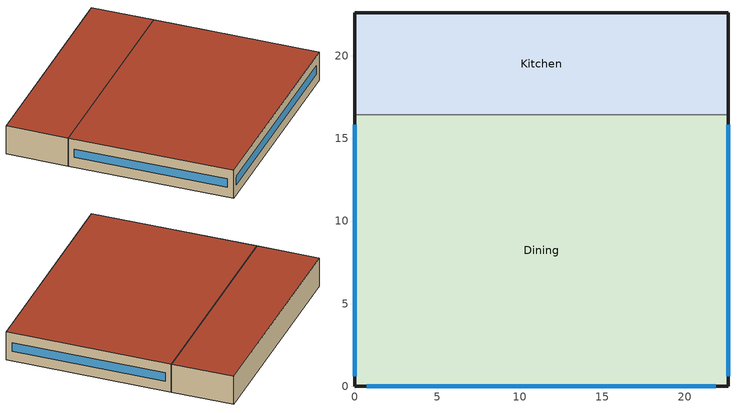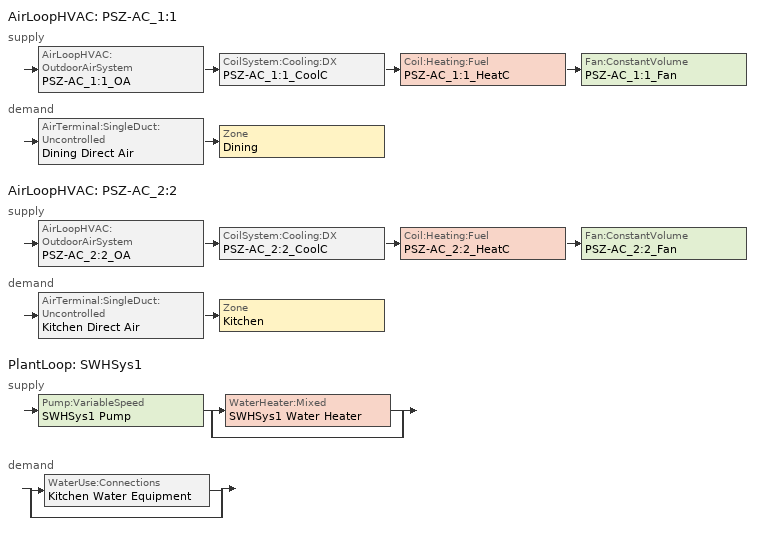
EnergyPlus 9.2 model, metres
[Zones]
Dining
 floor ground (ext-slab): 22.61,16.44 22.61,0 0,0 0,16.44 z0
 wall outside (Steel Frame Non-res Ext Wall): 0,16.44 0,0 22.61,0 22.61,16.44 z0:3.05
 wall to Kitchen (int-walls): 22.61,16.44 0,16.44 z0:3.05
 window (Window Non-res Fixed): 22.61,0.6 22.61,15.84 / 0.75,0 21.86,0 / 0,15.84 0,0.6 z1.07:1.98
 roof outside (IEAD Non-res Roof): 0,16.44 0,0 22.61,0 22.61,16.44 z3.05
Kitchen
 floor ground (ext-slab): 22.61,22.61 22.61,16.44 0,16.44 0,22.61 z0
 wall outside (Steel Frame Non-res Ext Wall): 22.61,16.44 22.61,22.61 0,22.61 0,16.44 z0:3.05
 roof outside (IEAD Non-res Roof): 0,22.61 0,16.44 22.61,16.44 22.61,22.61 z3.05
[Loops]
AirLoopHVAC 'PSZ-AC_1:1'
 supply: AirLoopHVAC:OutdoorAirSystem 'PSZ-AC_1:1_OA' > CoilSystem:Cooling:DX 'PSZ-AC_1:1_CoolC' > Coil:Heating:Fuel 'PSZ-AC_1:1_HeatC' > Fan:ConstantVolume 'PSZ-AC_1:1_Fan'
 demand: AirTerminal:SingleDuct:Uncontrolled 'Dining Direct Air' > Zone 'Dining'
AirLoopHVAC 'PSZ-AC_2:2'
 supply: AirLoopHVAC:OutdoorAirSystem 'PSZ-AC_2:2_OA' > CoilSystem:Cooling:DX 'PSZ-AC_2:2_CoolC' > Coil:Heating:Fuel 'PSZ-AC_2:2_HeatC' > Fan:ConstantVolume 'PSZ-AC_2:2_Fan'
 demand: AirTerminal:SingleDuct:Uncontrolled 'Kitchen Direct Air' > Zone 'Kitchen'
PlantLoop 'SWHSys1'
 supply: Pump:VariableSpeed 'SWHSys1 Pump' > split
  | WaterHeater:Mixed 'SWHSys1 Water Heater'
  | bypass
 demand: split
  | WaterUse:Connections 'Kitchen Water Equipment'
  | bypass
[Building]
Ref Bldg Full Service Restaurant Pre1980_v1.3_5.0: North Axis=0; Terrain=City; Loads Convergence Tolerance Value=0.04; Temperature Convergence Tolerance Value=0.2; Solar Distribution=FullInteriorAndExterior; Maximum Number of Warmup Days=25; Minimum Number of Warmup Days=6
[Site:Location]
USA IL-CHICAGO-OHARE: Latitude=41.77; Longitude=-87.75; Time Zone=-6; Elevation=190
[SizingPeriod:DesignDay] Day of Month=21; Humidity Condition Type=Wetbulb; Barometric Pressure=99063; Rain Indicator=No; Snow Indicator=No; Daylight Saving Time Indicator=No; Solar Model Indicator=ASHRAEClearSky
Name | Month | Day Type | Maximum DryBulb Temperature | Daily DryBulb Temperature Range | Wetbulb or DewPoint at Maximum DryBulb | Wind Speed | Wind Direction | Sky Clearness
CHICAGO Ann Htg 99.6% Condns DB | 1 | WinterDesignDay | -20.6 | 0 | -20.6 | 4.9 | 270 | 0
CHICAGO Ann Clg .4% Condns WB=>MDB | 7 | SummerDesignDay | 31.2 | 10.7 | 25.5 | 5.3 | 230 | 1
[Site:GroundTemperature:BuildingSurface]
19.527, 19.502, 19.536, 19.598, 20.002, 21.64, 22.225, 22.375, 21.449, 20.121, 19.802, 19.633
[Site:WaterMainsTemperature]
Calculation Method=CORRELATION; Annual Average Outdoor Air Temperature=9.69; Maximum Difference In Monthly Average Outdoor Air Temperatures=28.1
[Material] Thermal Absorptance=0.9
Name | Roughness | Thickness | Conductivity | Density | Specific Heat | Solar Absorptance | Visible Absorptance
Steel Frame NonRes Wall Insulation | MediumRough | 0.03964 | 0.049 | 265 | 836.8 | 0.7 | 0.7
IEAD NonRes Roof Insulation | MediumRough | 0.110216 | 0.049 | 265 | 836.8 | 0.7 | 0.7
Std Wood 6inch | MediumSmooth | 0.15 | 0.12 | 540 | 1210 | 0.7 | 0.7
Wood Siding | MediumSmooth | 0.01 | 0.11 | 544.62 | 1210 | 0.78 | 0.78
1/2IN Gypsum | Smooth | 0.0127 | 0.16 | 784.9 | 830 | 0.92 | 0.92
HW CONCRETE | Rough | 0.1016 | 1.311 | 2240 | 836.8 | 0.7 | 0.7
Roof Membrane | VeryRough | 0.0095 | 0.16 | 1121.29 | 1460 | 0.7 | 0.7
Metal Decking | MediumSmooth | 0.0015 | 45.006 | 7680 | 418.4 | 0.7 | 0.3
[WindowMaterial:SimpleGlazingSystem]
NonRes Fixed Assembly Window: UFactor=3.52036; Solar Heat Gain Coefficient=0.41
[Construction]
Steel Frame Non-res Ext Wall: Wood Siding, Steel Frame NonRes Wall Insulation, 1/2IN Gypsum
IEAD Non-res Roof: Roof Membrane, IEAD NonRes Roof Insulation, Metal Decking
ext-slab: HW CONCRETE
int-walls: 1/2IN Gypsum, 1/2IN Gypsum
Window Non-res Fixed: NonRes Fixed Assembly Window
InteriorFurnishings: Std Wood 6inch
[Zone] Type=1; Multiplier=1; Floor Area=autocalculate; Part of Total Floor Area=Yes
Dining; Kitchen
[InternalMass] Construction=InteriorFurnishings
Name | Zone or ZoneList | Surface Area
Dining Internal Mass | Dining | 743.4961
Kitchen Internal Mass | Kitchen | 278.8105
[People] Number of People Schedule=BLDG_OCC_SCH; Fraction Radiant=0.3; Sensible Heat Fraction=AUTOCALCULATE; Activity Level Schedule=ACTIVITY_SCH; Enable ASHRAE 55 Comfort Warnings=No; Mean Radiant Temperature Calculation Type=ZoneAveraged; Work Efficiency Schedule=WORK_EFF_SCH; Clothing Insulation Calculation Method=ClothingInsulationSchedule; Clothing Insulation Schedule=CLOTHING_SCH; Air Velocity Schedule=AIR_VELO_SCH; Thermal Comfort Model 1 Type=FANGER
Name | Zone or ZoneList | Number of People Calculation Method | Zone Floor Area per Person | Number of People
Dining People | Dining | Area/Person | 1.39
Kitchen People | Kitchen | People |  | 7.5
[Lights] Schedule=BLDG_LIGHT_SCH; Design Level Calculation Method=Watts/Area; Return Air Fraction=0; Fraction Radiant=0.7; Fraction Visible=0.2; Fraction Replaceable=1; EndUse Subcategory=General; Return Air Fraction Calculated from Plenum Temperature=No
Name | Zone or ZoneList | Watts per Zone Floor Area
Dining_Lights | Dining | 27.38
Kitchen_Lights | Kitchen | 16.37
[ElectricEquipment] Design Level Calculation Method=EquipmentLevel
Name | Zone or ZoneList | Schedule | Design Level | Fraction Latent | Fraction Radiant | Fraction Lost | EndUse Subcategory
Dining_MiscElec_Equip | Dining | BLDG_EQUIP_SCH | 22402 | 0.25 | 0.3 | 0 | MiscElec
Kitchen_MiscElec_Equip | Kitchen | BLDG_EQUIP_SCH | 52500 | 0.25 | 0.3 | 0.2 | MiscElec
Kitchen_ExhFan_Equip | Kitchen | Kitchen_Exhaust_SCH | 699 | 0 | 0 | 1 | KitchenExhFan
[GasEquipment]
Kitchen_MiscGas_Equip: Zone or ZoneList=Kitchen; Schedule=GAS_EQUIP_SCH; Design Level Calculation Method=EquipmentLevel; Design Level=166994; Fraction Latent=0.1; Fraction Radiant=0.2; Fraction Lost=0.7; EndUse Subcategory=MiscGas
[ZoneInfiltration:DesignFlowRate] Schedule=INFIL_HALF_ON_SCH; Design Flow Rate Calculation Method=Flow/ExteriorArea; Flow per Exterior Surface Area=0.001133; Constant Term Coefficient=1; Temperature Term Coefficient=0; Velocity Term Coefficient=0; Velocity Squared Term Coefficient=0
Name | Zone or ZoneList
Dining_Infiltration | Dining
Kitchen_Infiltration | Kitchen
[ZoneMixing]
Kitchen Exhaust Fanmixing_0: Zone=Kitchen; Schedule=HVACOperationSchd; Design Flow Rate Calculation Method=Flow/Zone; Design Flow Rate=1.828; Source Zone=Dining; Delta Temperature=0
[Exterior:Lights]
Exterior Facade Lighting: Schedule=ALWAYS_ON; Design Level=5081; Control Option=AstronomicalClock; EndUse Subcategory=Exterior Facade Lighting
[DesignSpecification:OutdoorAir] Outdoor Air Method=Flow/Person
Name | Outdoor Air Flow per Person
SZ DSOA Dining | 0.01
SZ DSOA Kitchen | 0.008
[Sizing:Zone] Zone Cooling Design Supply Air Temperature Input Method=SupplyAirTemperature; Zone Cooling Design Supply Air Temperature=14; Zone Heating Design Supply Air Temperature Input Method=SupplyAirTemperature; Zone Heating Design Supply Air Temperature=40; Zone Cooling Design Supply Air Humidity Ratio=0.0085; Zone Heating Design Supply Air Humidity Ratio=0.008; Cooling Design Air Flow Method=DesignDay; Heating Design Air Flow Method=DesignDay
Name | Design Specification Outdoor Air Object
Dining | SZ DSOA Dining
Kitchen | SZ DSOA Kitchen
[Sizing:System] Type of Load to Size On=Sensible; Design Outdoor Air Flow Rate=AUTOSIZE; Central Heating Maximum System Air Flow Ratio=1; Preheat Design Temperature=7; Preheat Design Humidity Ratio=0.008; Precool Design Temperature=12.8; Precool Design Humidity Ratio=0.008; Central Cooling Design Supply Air Temperature=12.8; Central Heating Design Supply Air Temperature=40; Type of Zone Sum to Use=NonCoincident; Central Cooling Design Supply Air Humidity Ratio=0.0085; Central Heating Design Supply Air Humidity Ratio=0.008; Cooling Supply Air Flow Rate Method=DesignDay; Cooling Supply Air Flow Rate=0; Heating Supply Air Flow Rate Method=DesignDay; Heating Supply Air Flow Rate=0; System Outdoor Air Method=ZoneSum; Zone Maximum Outdoor Air Fraction=1; Cooling Design Capacity Method=CoolingDesignCapacity; Cooling Design Capacity=autosize; Heating Design Capacity Method=HeatingDesignCapacity; Heating Design Capacity=autosize; Central Cooling Capacity Control Method=OnOff
Name | 100 Outdoor Air in Cooling | 100 Outdoor Air in Heating
PSZ-AC_1:1 | No | No
PSZ-AC_2:2 | YES | YES
[Sizing:Plant]
SWHSys1: Loop Type=Heating; Design Loop Exit Temperature=60; Loop Design Temperature Difference=5
[ZoneControl:Thermostat] Control Type Schedule=Dual Zone Control Type Sched
Name | Zone or ZoneList | Control 1
Dining Thermostat | Dining | Dining DualSPSched
Kitchen Thermostat | Kitchen | Kitchen DualSPSched
[ThermostatSetpoint:DualSetpoint]
Name | Heating Setpoint Temperature Schedule | Cooling Setpoint Temperature Schedule
Dining DualSPSched | HTGSETP_SCH | CLGSETP_SCH
Kitchen DualSPSched | HTGSETP_KITCHEN_SCH | CLGSETP_KITCHEN_SCH
[AirTerminal:SingleDuct:Uncontrolled] Availability Schedule=ALWAYS_ON; Maximum Air Flow Rate=AUTOSIZE
Dining Direct Air; Kitchen Direct Air
[Zone equipment]
Dining: Dining Exhaust Fan, Dining Direct Air
Kitchen: Kitchen Exhaust Fan, Kitchen Direct Air
[Fan:ConstantVolume] Availability Schedule=HVACOperationSchd; Maximum Flow Rate=AUTOSIZE; Motor In Airstream Fraction=1; EndUse Subcategory=Fan Energy
Name | Fan Total Efficiency | Pressure Rise | Motor Efficiency
PSZ-AC_1:1_Fan | 0.58175 | 1109.648 | 0.895
PSZ-AC_2:2_Fan | 0.546 | 622 | 0.84
[Fan:ZoneExhaust] Availability Schedule=HVACOperationSchd; Fan Total Efficiency=1; Pressure Rise=1.0e-006; EndUse Subcategory=Zone Exhaust Fans
Name | Maximum Flow Rate
Dining Exhaust Fan | 1.828
Kitchen Exhaust Fan | 0.06
[Coil:Cooling:DX:SingleSpeed]
PSZ-AC_2:2_CoolC DXCoil: Availability Schedule=ALWAYS_ON; Gross Rated Total Cooling Capacity=AUTOSIZE; Gross Rated Sensible Heat Ratio=AUTOSIZE; Gross Rated Cooling COP=3.50016; Rated Air Flow Rate=AUTOSIZE; Total Cooling Capacity Function of Temperature Curve=Cool-Cap-fT; Total Cooling Capacity Function of Flow Fraction Curve=ConstantCubic; Energy Input Ratio Function of Temperature Curve=Cool-EIR-fT; Energy Input Ratio Function of Flow Fraction Curve=ConstantCubic; Part Load Fraction Correlation Curve=Cool-PLF-fPLR
[Coil:Cooling:DX:TwoSpeed]
PSZ-AC_1:1_CoolC DXCoil: Availability Schedule=ALWAYS_ON; High Speed Gross Rated Total Cooling Capacity=AUTOSIZE; High Speed Rated Sensible Heat Ratio=AUTOSIZE; High Speed Gross Rated Cooling COP=3.23372; High Speed Rated Air Flow Rate=AUTOSIZE; Total Cooling Capacity Function of Temperature Curve=Measured_CoolCStandard10Ton_CapFT; Total Cooling Capacity Function of Flow Fraction Curve=Measured_CoolCStandard10Ton_CapFF; Energy Input Ratio Function of Temperature Curve=Measured_CoolCStandard10Ton_EIRFT; Energy Input Ratio Function of Flow Fraction Curve=Measured_CoolCStandard10Ton_EIRFFF; Part Load Fraction Correlation Curve=No_PLR_Degredation; Low Speed Gross Rated Total Cooling Capacity=AUTOSIZE; Low Speed Gross Rated Sensible Heat Ratio=AUTOSIZE; Low Speed Gross Rated Cooling COP=3.28187; Low Speed Rated Air Flow Rate=AUTOSIZE; Low Speed Total Cooling Capacity Function of Temperature Curve=Measured_LowSpeedCoolCapLSFT; Low Speed Energy Input Ratio Function of Temperature Curve=Measured_LowSpeedCoolEIRLSFT
[Coil:Heating:Fuel] Availability Schedule=ALWAYS_ON; Fuel Type=NaturalGas; Burner Efficiency=0.78; Nominal Capacity=AUTOSIZE
PSZ-AC_1:1_HeatC; PSZ-AC_2:2_HeatC
[CoilSystem:Cooling:DX] Availability Schedule=ALWAYS_ON
Name | Cooling Coil
PSZ-AC_1:1_CoolC | PSZ-AC_1:1_CoolC DXCoil
PSZ-AC_2:2_CoolC | PSZ-AC_2:2_CoolC DXCoil
[Controller:OutdoorAir] Minimum Outdoor Air Flow Rate=AUTOSIZE; Maximum Outdoor Air Flow Rate=AUTOSIZE; Economizer Control Action Type=ModulateFlow; Economizer Maximum Limit DryBulb Temperature=28; Economizer Maximum Limit Enthalpy=64000; Economizer Minimum Limit DryBulb Temperature=-100; Lockout Type=NoLockout; Minimum Limit Type=FixedMinimum; Minimum Outdoor Air Schedule=MinOA_Sched
Name | Economizer Control Type
PSZ-AC_1:1_OA_Controller | DifferentialDryBulb
PSZ-AC_2:2_OA_Controller | NoEconomizer
[AirLoopHVAC] Design Supply Air Flow Rate=AUTOSIZE
PSZ-AC_1:1; PSZ-AC_2:2
[Pump:VariableSpeed]
SWHSys1 Pump: Design Maximum Flow Rate=AUTOSIZE; Design Pump Head=0.1; Design Power Consumption=AUTOSIZE; Motor Efficiency=1; Fraction of Motor Inefficiencies to Fluid Stream=0; Coefficient 1 of the Part Load Performance Curve=0; Coefficient 2 of the Part Load Performance Curve=1; Coefficient 3 of the Part Load Performance Curve=0; Coefficient 4 of the Part Load Performance Curve=0; Design Minimum Flow Rate=0; Pump Control Type=Intermittent
[WaterHeater:Mixed]
SWHSys1 Water Heater: Tank Volume=0.2; Setpoint Temperature Schedule=SWHSys1 Water Heater Setpoint Temperature Schedule Name; Deadband Temperature Difference=2; Maximum Temperature Limit=82.2222; Heater Control Type=Cycle; Heater Maximum Capacity=845000; Heater Fuel Type=NATURALGAS; Heater Thermal Efficiency=0.8; Off Cycle Parasitic Fuel Consumption Rate=20; Off Cycle Parasitic Fuel Type=NATURALGAS; Off Cycle Parasitic Heat Fraction to Tank=0.8; On Cycle Parasitic Fuel Type=NATURALGAS; Ambient Temperature Indicator=SCHEDULE; Ambient Temperature Schedule=SWHSys1 Water Heater Ambient Temperature Schedule Name; Off Cycle Loss Coefficient to Ambient Temperature=6; On Cycle Loss Coefficient to Ambient Temperature=6; Use Side Effectiveness=1; Source Side Effectiveness=1; Use Side Design Flow Rate=AUTOSIZE; Source Side Design Flow Rate=AUTOSIZE; Indirect Water Heating Recovery Time=1.5
[PlantLoop]
SWHSys1: Fluid Type=Water; Plant Equipment Operation Scheme=SWHSys1 Loop Operation Scheme List; Maximum Loop Temperature=60; Minimum Loop Temperature=10; Maximum Loop Flow Rate=AUTOSIZE; Minimum Loop Flow Rate=0; Plant Loop Volume=AUTOSIZE; Load Distribution Scheme=Optimal
[PlantEquipmentList]
SWHSys1 Equipment List: SWHSys1 Water Heater
[PlantEquipmentOperation:HeatingLoad]
SWHSys1 Operation Scheme: Load Range 1 Lower Limit=0; Load Range 1 Upper Limit=1000000000000000; Range 1 Equipment List=SWHSys1 Equipment List
[PlantEquipmentOperationSchemes]
SWHSys1 Loop Operation Scheme List: Control Scheme 1=SWHSys1 Operation Scheme; Control Scheme 1 Schedule=PlantOnSched
[AvailabilityManager:NightCycle] Applicability Schedule=ALWAYS_ON; Fan Schedule=HVACOperationSchd; Control Type=CycleOnAny; Thermostat Tolerance=1; Cycling Run Time Control Type=FixedRunTime; Cycling Run Time=1800
PSZ-AC_1:1 Availability Manager; PSZ-AC_2:2 Availability Manager
[SetpointManager:Scheduled]
SWHSys1 Loop Setpoint Manager: Control Variable=Temperature; Schedule=SWHSys1-Loop-Temp-Schedule; Setpoint Node or NodeList=SWHSys1 Supply Outlet Node
[SetpointManager:SingleZone:Reheat] Control Variable=Temperature; Minimum Supply Air Temperature=10; Maximum Supply Air Temperature=50
Name | Control Zone | Setpoint Node or NodeList
SupAirTemp MngrDining | Dining | PSZ-AC_1:1 Supply Equipment Outlet Node
SupAirTemp MngrKitchen | Kitchen | PSZ-AC_2:2 Supply Equipment Outlet Node
[SetpointManager:MixedAir] Control Variable=Temperature
Name | Setpoint Node or NodeList
PSZ-AC_1:1_CoolC SAT Manager | PSZ-AC_1:1_CoolC-PSZ-AC_1:1_HeatCNode
PSZ-AC_1:1_HeatC MixedAir Manager | PSZ-AC_1:1_HeatC-PSZ-AC_1:1_FanNode
PSZ-AC_1:1_OAMixed Air Temp Manager | PSZ-AC_1:1_OA-PSZ-AC_1:1_CoolCNode
PSZ-AC_2:2_CoolC SAT Manager | PSZ-AC_2:2_CoolC-PSZ-AC_2:2_HeatCNode
PSZ-AC_2:2_HeatC MixedAir Manager | PSZ-AC_2:2_HeatC-PSZ-AC_2:2_FanNode
PSZ-AC_2:2_OAMixed Air Temp Manager | PSZ-AC_2:2_OA-PSZ-AC_2:2_CoolCNode
[Refrigeration:Case] Availability Schedule=ALWAYS_ON; Zone=Kitchen; Rated Ambient Temperature=23.88; Rated Ambient Relative Humidity=55; Latent Case Credit Curve Type=CaseTemperatureMethod; Standard Case Lighting Power per Unit Length=33; Case Lighting Schedule=BLDG_LIGHT_SCH; Fraction of Lighting Energy to Case=1; Case AntiSweat Heater Power per Unit Length=0; Minimum AntiSweat Heater Power per Unit Length=0; AntiSweat Heater Control Type=None; Humidity at Zero AntiSweat Heater Energy=0; Case Height=0; Defrost Energy Correction Curve Type=None
Name | Rated Total Cooling Capacity per Unit Length | Rated Latent Heat Ratio | Rated Runtime Fraction | Case Length | Case Operating Temperature | Latent Case Credit Curve | Standard Case Fan Power per Unit Length | Operating Case Fan Power per Unit Length | Fraction of AntiSweat Heater Energy to Case | Case Defrost Power per Unit Length | Case Defrost Type | Case Defrost Schedule | Case Defrost DripDown Schedule | Under Case HVAC Return Air Fraction | Refrigerated Case Restocking Schedule | Case Credit Fraction Schedule
Kitchen_Case:1_WALKINFREEZER | 688 | 0.1 | 0.4 | 2.44 | -23 | Kitchen_Case:1_WALKINFREEZERSingleShelfHorizontal_LatentEnergyMult | 74 | 74 | 0 | 820 | Electric | Kitchen_Case:1_WALKINFREEZER_CaseDefrost2aDaySched | Kitchen_Case:1_WALKINFREEZER_CaseDripDown2aDaySched | 0 | Kitchen_Case:1_WALKINFREEZER_WalkInStockingSched | Kitchen_Case:1_WALKINFREEZER_CaseCreditReduxSched
Kitchen_Case:2_SELFCONTAINEDDISPLAYCASE | 734 | 0.08 | 0.85 | 3.05 | 2 | Kitchen_Case:2_SELFCONTAINEDDISPLAYCASEMultiShelfVertical_LatentEnergyMult | 66 | 66 | 0.2 | 0 | None |  |  | 0.05 | Kitchen_Case:2_SELFCONTAINEDDISPLAYCASE_CaseStockingSched
[Refrigeration:CompressorRack] Heat Rejection Location=OUTDOORS; Design Condenser Fan Power=330; Condenser Type=AIRCOOLED
Name | Design Compressor Rack COP | Compressor Rack COP Function of Temperature Curve | Condenser Fan Power Function of Temperature Curve | EndUse Subcategory | Refrigeration Case Name or WalkIn Name or CaseAndWalkInList
RACK1 | 1.5 | RACK1_RackCOPfTCurve | RACK1_RackCondFanCurve2 | Low Temp Refrigeration | Kitchen_Case:1_WALKINFREEZER
RACK2 | 3 | RACK2_RackCOPfTCurve |  | Med Temp Refrigeration | Kitchen_Case:2_SELFCONTAINEDDISPLAYCASE
[WaterUse:Equipment]
Kitchen Water Equipment: Peak Flow Rate=0.00014; Flow Rate Fraction Schedule=BLDG_SWH_SCH; Target Temperature Schedule=Kitchen Water Equipment Temp Sched; Hot Water Supply Temperature Schedule=Kitchen Water Equipment Hot Supply Temp Sched; Zone=Kitchen; Sensible Fraction Schedule=Kitchen Water Equipment Sensible fract sched; Latent Fraction Schedule=Kitchen Water Equipment Latent fract sched
[WaterUse:Connections]
Kitchen Water Equipment: Water Use Equipment 1=Kitchen Water Equipment
[UtilityCost:Tariff]
Name | Output Meter | Conversion Factor Choice | Demand Window Length | Monthly Charge or Variable | Group
PSI_LLF_LowLoadFactorService | Electricity:Facility | kWh | HalfHour | 15 | Comm Elect
PSI_CS_CommercialElectricService | Electricity:Facility | kWh |  | 9.4 | Comm Elect
IN_EIAMonthlyRateGas | Gas:Facility | MCF |  | 0 | Comm Gas
[UtilityCost:Qualify] Variable=TotalDemand; Threshold Value or Variable=75; Season=Annual; Threshold Test=Count
Name | Utility Cost Qualify | Tariff | Qualify Type | Number of Months
 | MinDemand75kw | PSI_LLF_LowLoadFactorService | Minimum | 12
 | MaxDemand75kw | PSI_CS_CommercialElectricService | Maximum | 1
[UtilityCost:Charge:Simple] Season=Annual
Name | Utility Cost Charge Simple | Tariff | Source Variable | Category Variable | Cost per Unit Value or Variable
 | FuelCostAdjustEnergyCharge | PSI_LLF_LowLoadFactorService | totalEnergy | EnergyCharges | 0.002028
 | QualPollutionControlAdjustEnergyCharge | PSI_LLF_LowLoadFactorService | totalEnergy | EnergyCharges | 0.000536
 | SoxNoxRiderAdjustEnergyCharge | PSI_LLF_LowLoadFactorService | totalEnergy | EnergyCharges | 0.001127
 | DSMRiderAdjustEnergyCharge | PSI_LLF_LowLoadFactorService | totalEnergy | EnergyCharges | -0.00037
 | PurchPowerTrackerAdjustEnergyCharge | PSI_LLF_LowLoadFactorService | totalEnergy | EnergyCharges | -3.1e-05
 | MidwestISOAdjustEnergyCharge | PSI_LLF_LowLoadFactorService | totalEnergy | EnergyCharges | -0.000216
 | CleanCoalRiderEnergyCharge | PSI_LLF_LowLoadFactorService | totalEnergy | EnergyCharges | 0.000833
 | TaxofeightPercent | PSI_LLF_LowLoadFactorService | SubTotal | Taxes | 0.08
 | FuelCostAdjustEnergyCharge | PSI_CS_CommercialElectricService | totalEnergy | EnergyCharges | 0.002028
 | QualPollutionControlAdjustEnergyCharge | PSI_CS_CommercialElectricService | totalEnergy | EnergyCharges | 0.000536
 | SoxNoxRiderAdjustEnergyCharge | PSI_CS_CommercialElectricService | totalEnergy | EnergyCharges | 0.001127
 | DSMRiderAdjustEnergyCharge | PSI_CS_CommercialElectricService | totalEnergy | EnergyCharges | 0.000021
 | PurchPowerTrackerAdjustEnergyCharge | PSI_CS_CommercialElectricService | totalEnergy | EnergyCharges | 0.000034
 | MidwestISOAdjustEnergyCharge | PSI_CS_CommercialElectricService | totalEnergy | EnergyCharges | -0.000203
 | CleanCoalRiderEnergyCharge | PSI_CS_CommercialElectricService | totalEnergy | EnergyCharges | 0.000807
 | TaxofeightPercent | PSI_CS_CommercialElectricService | SubTotal | Taxes | 0.08
 | MonthlyRateGasCharge | IN_EIAMonthlyRateGas | totalEnergy | EnergyCharges | IN_MonthlyGasRates
 | TaxofEightPercent | IN_EIAMonthlyRateGas | SubTotal | Taxes | 0.08
[UtilityCost:Charge:Block] Source Variable=totalEnergy; Season=Annual; Category Variable=EnergyCharges
Name | Utility Cost Charge Block | Tariff | Block Size 1 Value or Variable | Block 1 Cost per Unit Value or Variable | Block Size 2 Value or Variable | Block 2 Cost per Unit Value or Variable | Block Size 3 Value or Variable | Block 3 Cost per Unit Value or Variable | Block Size 4 Value or Variable | Block 4 Cost per Unit Value or Variable | Block Size Multiplier Value or Variable
 | AnnualEnergyCharge | PSI_LLF_LowLoadFactorService | 300 | 0.108222 | 700 | 0.087021 | 1500 | 0.07842 | remaining | 0.05832
 | AnnualDemandBaseCharge | PSI_LLF_LowLoadFactorService | 190 | 0 | 110 | 0.051773 | remaining | 0.046965 |  |  | TotalDemand
 | AnnualEnergyCharge | PSI_CS_CommercialElectricService | 300 | 0.082409 | 700 | 0.072873 | 1500 | 0.061696 | remaining | 0.041179
[UtilityCost:Variable]
IN_MonthlyGasRates: Tariff=IN_EIAMonthlyRateGas; Variable Type=Currency; January Value=8.22; February Value=7.51; March Value=8.97; April Value=9.01; May Value=9.16; June Value=10.44; July Value=10.32; August Value=10.13; September Value=9.2; October Value=8.18; November Value=7.83; December Value=7.63
[Schedule:Compact]
ALWAYS_ON; PlantOnSched: Through: 12/31, For: AllDays, Until: 24:00, 1
ACTIVITY_SCH: Through: 12/31, For: AllDays, Until: 24:00, 120
AIR_VELO_SCH; Kitchen Water Equipment Sensible fract sched: Through: 12/31, For: AllDays, Until: 24:00, 0.2
BLDG_EQUIP_SCH: Through: 12/31, For: Weekday, Until: 06:00, 0.1, Until: 07:00, 0.25, Until: 09:00, 0.35, Until: 10:00, 0.25, Until: 13:00, 0.35, Until: 16:00, 0.25, Until: 19:00, 0.35, Until: 24:00, 0.25, For: Saturday, Until: 06:00, 0.1, Until: 07:00, 0.25, Until: 09:00, 0.35, Until: 10:00, 0.25, Until: 13:00, 0.35, Until: 16:00, 0.25, Until: 19:00, 0.35, Until: 24:00, 0.25, For: SummerDesignDay, Until: 24:00, 0.35, For: WinterDesignDay, Until: 24:00, 0, For: Sunday Holidays AllOtherDays, Until: 06:00, 0.1, Until: 07:00, 0.25, Until: 09:00, 0.35, Until: 10:00, 0.25, Until: 13:00, 0.35, Until: 16:00, 0.25, Until: 19:00, 0.35, Until: 24:00, 0.25
BLDG_LIGHT_SCH: Through: 12/31, For: SummerDesignDay, Until: 24:00, 1, For: WinterDesignDay, Until: 24:00, 0, For: Weekday Saturday Sunday Holidays AllOtherDays, Until: 01:00, 0.45, Until: 05:00, 0.15, Until: 06:00, 0.45, Until: 24:00, 0.9
BLDG_OCC_SCH: Through: 12/31, For: Weekdays, Until: 01:00, 0.05, Until: 05:00, 0, Until: 06:00, 0.05, Until: 07:00, 0.1, Until: 10:00, 0.4, Until: 11:00, 0.2, Until: 12:00, 0.5, Until: 13:00, 0.8, Until: 14:00, 0.7, Until: 15:00, 0.4, Until: 16:00, 0.2, Until: 17:00, 0.25, Until: 18:00, 0.5, Until: 21:00, 0.8, Until: 22:00, 0.5, Until: 23:00, 0.35, Until: 24:00, 0.2, For: SummerDesignDay, Until: 24:00, 1, For: WinterDesignDay, Until: 24:00, 0, For: Saturday, Until: 01:00, 0.05, Until: 06:00, 0, Until: 07:00, 0.05, Until: 09:00, 0.5, Until: 10:00, 0.4, Until: 11:00, 0.2, Until: 12:00, 0.45, Until: 14:00, 0.5, Until: 15:00, 0.35, Until: 18:00, 0.3, Until: 19:00, 0.7, Until: 20:00, 0.9, Until: 21:00, 0.7, Until: 22:00, 0.65, Until: 23:00, 0.55, Until: 24:00, 0.35, For: Sunday Holidays AllOtherDays, Until: 01:00, 0.05, Until: 06:00, 0, Until: 07:00, 0.05, Until: 09:00, 0.5, Until: 11:00, 0.2, Until: 12:00, 0.3, Until: 14:00, 0.5, Until: 15:00, 0.3, Until: 16:00, 0.2, Until: 17:00, 0.25, Until: 18:00, 0.35, Until: 19:00, 0.55, Until: 20:00, 0.65, Until: 21:00, 0.7, Until: 22:00, 0.35, Until: 24:00, 0.2
CLOTHING_SCH: Through: 04/30, For: AllDays, Until: 24:00, 1, Through: 09/30, For: AllDays, Until: 24:00, 0.5, Through: 12/31, For: AllDays, Until: 24:00, 1
GAS_EQUIP_SCH: Through: 12/31, For: Weekdays Saturday, Until: 05:00, 0.02, Until: 06:00, 0.05, Until: 07:00, 0.1, Until: 08:00, 0.15, Until: 09:00, 0.2, Until: 10:00, 0.15, Until: 13:00, 0.25, Until: 14:00, 0.2, Until: 15:00, 0.15, Until: 16:00, 0.2, Until: 19:00, 0.3, Until: 21:00, 0.2, Until: 22:00, 0.15, Until: 23:00, 0.1, Until: 24:00, 0.05, For: SummerDesignDay, Until: 24:00, 0.25, For: WinterDesignDay, Until: 24:00, 0, For: Sunday Holidays AllOtherDays, Until: 05:00, 0.02, Until: 06:00, 0.05, Until: 07:00, 0.1, Until: 08:00, 0.15, Until: 09:00, 0.2, Until: 10:00, 0.15, Until: 13:00, 0.25, Until: 14:00, 0.2, Until: 15:00, 0.15, Until: 16:00, 0.2, Until: 19:00, 0.3, Until: 21:00, 0.2, Until: 22:00, 0.15, Until: 23:00, 0.1, Until: 24:00, 0.05
Kitchen_Exhaust_SCH; HVACOperationSchd; MinOA_Sched: Through: 12/31, For: AllDays, Until: 01:00, 1, Until: 05:00, 0, Until: 24:00, 1
INFIL_HALF_ON_SCH: Through: 12/31, For: Weekdays SummerDesignDay, Until: 05:00, 1, Until: 24:00, 0.5, For: Saturday WinterDesignDay, Until: 05:00, 1, Until: 24:00, 0.5, For: Sunday Holidays AllOtherDays, Until: 05:00, 1, Until: 24:00, 0.5
WORK_EFF_SCH: Through: 12/31, For: AllDays, Until: 24:00, 0
Dual Zone Control Type Sched: Through: 12/31, For: AllDays, Until: 24:00, 4
CLGSETP_KITCHEN_SCH: Through: 12/31, For: WinterDesignDay, Until: 24:00, 30, For: AllOtherDays, Until: 01:00, 26, Until: 05:00, 30, Until: 24:00, 26
HTGSETP_KITCHEN_SCH: Through: 12/31, For: SummerDesignDay, Until: 24:00, 15.6, For: WinterDesignDay, Until: 24:00, 19, For: AllOtherDays, Until: 01:00, 19, Until: 05:00, 15.6, Until: 24:00, 19
CLGSETP_SCH: Through: 12/31, For: WinterDesignDay, Until: 24:00, 30, For: AllOtherDays, Until: 01:00, 24, Until: 05:00, 30, Until: 24:00, 24
HTGSETP_SCH: Through: 12/31, For: SummerDesignDay, Until: 24:00, 15.6, For: WinterDesignDay, Until: 24:00, 21, For: AllOtherDays, Until: 01:00, 21, Until: 05:00, 15.6, Until: 24:00, 21
Kitchen_Case:1_WALKINFREEZER_CaseCreditReduxSched: Through: 12/31, For:AllDays, Interpolate:No, Until: 7:00, 0.2, Until: 21:00, 0.4, Until: 24:00, 0.2
Kitchen_Case:1_WALKINFREEZER_CaseDefrost2aDaySched: Through: 12/31, For:AllDays, Interpolate:Average, Until: 11:00, 0, Until: 11:20, 1, Until: 23:00, 0, Until: 23:20, 1, Until: 24:00, 0
Kitchen_Case:1_WALKINFREEZER_CaseDripDown2aDaySched: Through: 12/31, For:AllDays, Interpolate:Average, Until: 11:00, 0, Until: 11:30, 1, Until: 23:00, 0, Until: 23:30, 1, Until: 24:00, 0
Kitchen_Case:1_WALKINFREEZER_WalkInStockingSched: Through: 12/31, For: Tuesday Friday, Until: 4:00, 0, Until: 5:00, 725, Until: 6:00, 417, Until: 7:00, 290, Until: 24:00, 0, For: AllOtherDays, Until: 4:00, 0, Until: 5:00, 125, Until: 6:00, 117, Until: 7:00, 90, Until: 19:00, 0, Until: 20:00, 125, Until: 21:00, 117, Until: 22:00, 90, Until: 24:00, 0
Kitchen_Case:2_SELFCONTAINEDDISPLAYCASE_CaseStockingSched: Through: 12/31, For:AllDays, Until: 6:00, 0, Until: 7:00, 50, Until: 9:00, 70, Until: 10:00, 80, Until: 11:00, 70, Until: 13:00, 50, Until: 14:00, 80, Until: 15:00, 90, Until: 16:00, 80, Until: 24:00, 0
BLDG_SWH_SCH: Through: 12/31, For: Weekdays SummerDesignDay, Until: 01:00, 0.2, Until: 06:00, 0, Until: 07:00, 0.15, Until: 08:00, 0.6, Until: 09:00, 0.55, Until: 10:00, 0.45, Until: 11:00, 0.4, Until: 12:00, 0.45, Until: 13:00, 0.4, Until: 14:00, 0.35, Until: 17:00, 0.3, Until: 18:00, 0.4, Until: 19:00, 0.55, Until: 20:00, 0.6, Until: 21:00, 0.5, Until: 22:00, 0.55, Until: 23:00, 0.45, Until: 24:00, 0.25, For: Saturday WinterDesignDay, Until: 01:00, 0.2, Until: 06:00, 0, Until: 09:00, 0.15, Until: 10:00, 0.5, Until: 11:00, 0.45, Until: 13:00, 0.5, Until: 14:00, 0.45, Until: 16:00, 0.4, Until: 17:00, 0.35, Until: 18:00, 0.4, Until: 20:00, 0.55, Until: 21:00, 0.5, Until: 22:00, 0.55, Until: 23:00, 0.4, Until: 24:00, 0.3, For: Sunday Holidays AllOtherDays, Until: 01:00, 0.25, Until: 06:00, 0, Until: 10:00, 0.15, Until: 12:00, 0.5, Until: 14:00, 0.4, Until: 17:00, 0.3, Until: 18:00, 0.4, Until: 20:00, 0.5, Until: 21:00, 0.4, Until: 22:00, 0.5, Until: 23:00, 0.4, Until: 24:00, 0.2
Kitchen Water Equipment Hot Supply Temp Sched; Kitchen Water Equipment Temp Sched: Through: 12/31, For: AllDays, Until: 24:00, 49
Kitchen Water Equipment Latent fract sched: Through: 12/31, For: AllDays, Until: 24:00, 0.05
SWHSys1 Water Heater Ambient Temperature Schedule Name: Through: 12/31, For: AllDays, Until: 24:00, 22
SWHSys1 Water Heater Setpoint Temperature Schedule Name; SWHSys1-Loop-Temp-Schedule: Through: 12/31, For: AllDays, Until: 24:00, 60
[Curve:Quadratic]
Name | Coefficient1 Constant | Coefficient2 x | Coefficient3 x2 | Minimum Value of x | Maximum Value of x | Minimum Curve Output | Maximum Curve Output
Cool-PLF-fPLR | 0.909496 | 0.0986477 | -0.00819488 | 0 | 1 | 0.7 | 1
Measured_CoolCStandard10Ton_CapFF | 0.7685 | 0.2315 | 0 | 0.776 | 1.197
Measured_CoolCStandard10Ton_EIRFFF | 1.192 | -0.1917 | 0 | 0.776 | 1.197
No_PLR_Degredation | 1 | 0 | 0 | 0 | 1
RACK1_RackCOPfTCurve | 1.7603 | -0.0377 | 0.0004 | 10 | 35
RACK1_RackCondFanCurve2 | 0 | 0.0286 | 0 | 0 | 35
RACK2_RackCOPfTCurve | 1 | 0 | 0 | 0 | 50
[Curve:Cubic]
Name | Coefficient1 Constant | Coefficient2 x | Coefficient3 x2 | Coefficient4 x3 | Minimum Value of x | Maximum Value of x
ConstantCubic | 1 | 0 | 0 | 0 | -100 | 100
Kitchen_Case:1_WALKINFREEZERSingleShelfHorizontal_LatentEnergyMult | 0.020376 | 0.00024378 | 1.14e-05 | 1.811e-07 | -35 | 20
Kitchen_Case:2_SELFCONTAINEDDISPLAYCASEMultiShelfVertical_LatentEnergyMult | 0.0265263 | 0.00107803 | -6.02558e-05 | 1.23732e-06 | -35 | 20
[Curve:Biquadratic]
Name | Coefficient1 Constant | Coefficient2 x | Coefficient3 x2 | Coefficient4 y | Coefficient5 y2 | Coefficient6 xy | Minimum Value of x | Maximum Value of x | Minimum Value of y | Maximum Value of y
Cool-Cap-fT | 0.971212 | -0.0152755 | 0.00144345 | -0.00039321 | -6.8364e-06 | -0.000290596 | -100 | 100 | -100 | 100
Cool-EIR-fT | 0.286871 | 0.0239022 | -0.000810648 | 0.0134585 | 0.000338936 | -0.000487004 | -100 | 100 | -100 | 100
Measured_LowSpeedCoolCapLSFT | 0.4136 | 0.03105 | 0 | 0.006952 | -0.0002128 | 0 | 11.1 | 29.4 | 10 | 50.3
Measured_CoolCStandard10Ton_CapFT | 0.52357 | 0.03478 | 0 | -0.001915 | -0.00010838 | 0 | 11.1 | 29.4 | 10 | 50.3
Measured_LowSpeedCoolEIRLSFT | 1.1389 | -0.04518 | 0.0014298 | 0.006044 | 0.0006745 | -0.0012325 | 11.1 | 29.4 | 10 | 50.3
Measured_CoolCStandard10Ton_EIRFT | 0.9847 | -0.04285 | 0.0013562 | 0.009934 | 0.0006398 | -0.001169 | 11.1 | 29.4 | 10 | 50.3
